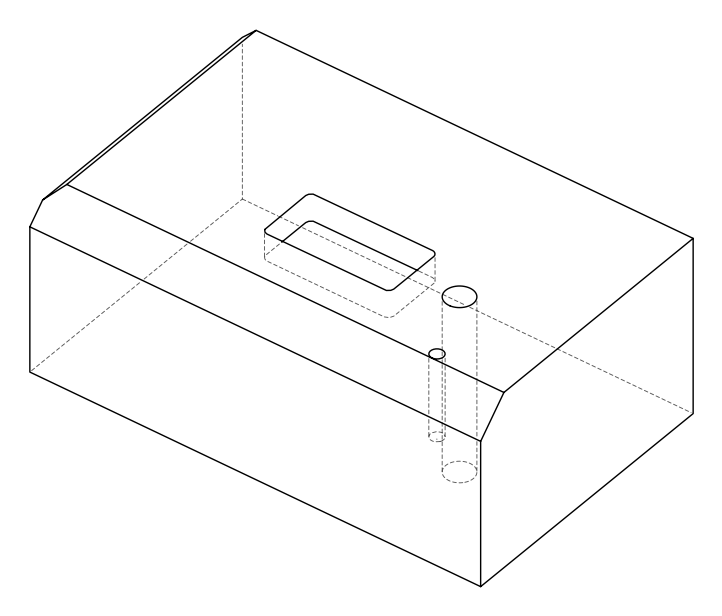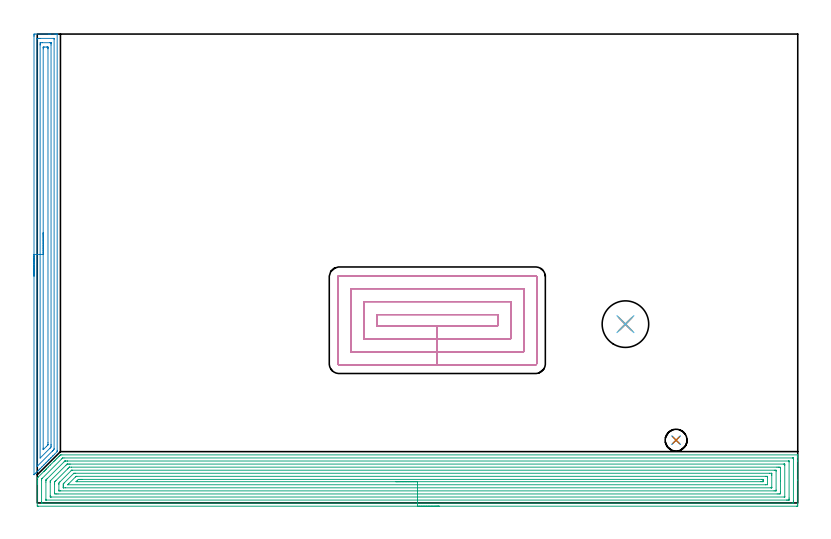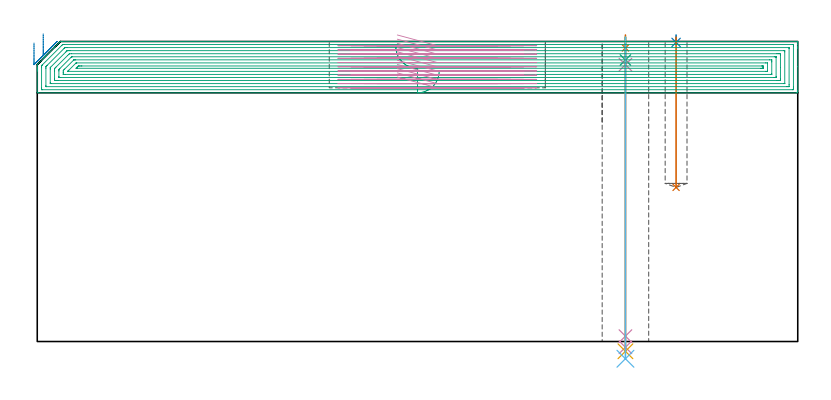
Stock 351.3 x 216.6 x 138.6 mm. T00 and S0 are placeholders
(PLAN: 10 operations, 7 tool changes, 52.6 min)
(1 SPOT_DRILL | STEP1HOLE | NXT0321_9005460120000 | 0.05 min | 183 mm3)
(2 SPOT_DRILL_1 | STEP1POCKET | NXT0321_9005460120000 | 0.03 min | 1 mm3)
(3 DRILL_BLIND_HOLE_INTO_CENTER | STEP1HOLE | UGT0301_180 | 0.04 min | 128 mm3)
(4 GUN_DRILL_THROUGH_HOLE | STEP1HOLE | UGT0307_001 | 0.62 min | 2537 mm3)
(5 SPADE_DRILL_TO_ENLARGE_THROUGH_HOLE | STEP1HOLE | UGT0306_004 | 0.58 min | 16952 mm3)
(6 DRILL_TO_ENLARGE_THROUGH_HOLE | STEP1HOLE | UGT0301_052 | 0.6 min | 30474 mm3)
(7 DRILL_BLIND_HOLE_INTO_CENTER_1 | STEP1POCKET | NXT0301_072 | 0.28 min | 5282 mm3)
(8 AREA_MILL | FG_CHAMFER_SURFACE | UGT0205_001 | 6.61 min | 11992 mm3)
(9 AREA_MILL_1 | FG_CHAMFER_SURFACE_1 | UGT0205_001 | 25.41 min | 97921 mm3)
(10 MILL_RECTANGULAR_POCKET | POCKET_RECTANGULAR_STRAIGHT | NXT0201_009 | Follow Part, ap 2, ae 75% | 18.34 min | 104735 mm3)
(TOOL NXT0321_9005460120000 | NC Spot Drill, 142deg, 12mm, Carbide, Uncoated | D12 PA142 FL30 Z2)
(TOOL UGT0301_180 | Twist Drill 5.7 mm | D5.7 PA118 FL55 Z2)
(TOOL UGT0307_001 | Gun Drill 5 mm | D5 PA130 FL24 Z1)
(TOOL UGT0306_004 | Spade Drill 13.5mm | D13.5 PA132 FL10 Z2)
(TOOL UGT0301_052 | Twist Drill 21.5 mm | D21.5 PA118 FL150 Z2)
(TOOL NXT0301_072 | Carbide Drill 10.1mm [860.1-1010-051A1-MM 2214] | D10.1 PA140 FL71 Z2)
(TOOL UGT0205_001 | Chamfer Mill 20 x 3 x 45 deg. | D20 FL50 Z2)
(TOOL NXT0201_009 | ENDMILL 8mm [2P460-0800-NA 1630] | D8 FL26 Z6)
(OP 1 SPOT_DRILL)
G17 G21 G94 G90
T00 M6
G54
G17 G0 G90 X271.7 Y82.6 S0 M3
G43 Z148.6 H0
G94 G81 G98 Z135.6 F250. R141.6
G80
M5
M2
(OP 2 SPOT_DRILL_1)
G17 G21 G94 G90
T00 M6
G54
G17 G0 G90 X295.1 Y29. S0 M3
G43 Z148.6 H0
G94 G81 G98 Z138.165 F250. R141.6
G80
M5
M2
(OP 3 DRILL_BLIND_HOLE_INTO_CENTER)
G17 G21 G94 G90
T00 M6
G54
G17 G0 G90 X271.7 Y82.6 S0 M3
G43 Z148.6 H0
G94 G81 G98 Z130.05 F250. R140.6
G80
M5
M2
(OP 4 GUN_DRILL_THROUGH_HOLE)
G17 G21 G94 G90
T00 M6
G54
G17 G0 G90 X271.7 Y82.6 M8
G43 Z148.6 H0
Z136.712
S716 M3
G94 G1 Z127.886 F125. M26
G4 X.084
Z2.5 F250.
G4 X.084
Z-2.666 F125.
G4 X.084
M5
M9
G0 Z136.712
Z148.6
M2
(OP 5 SPADE_DRILL_TO_ENLARGE_THROUGH_HOLE)
G17 G21 G94 G90
T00 M6
G54
G17 G0 G90 X271.7 Y82.6 S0 M3
G43 Z148.6 H0
G94 G73 G98 Z-4.505 F250. Q13.01 R140.6
G80
M5
M2
(OP 6 DRILL_TO_ENLARGE_THROUGH_HOLE)
G17 G21 G94 G90
T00 M6
G54
G17 G0 G90 X271.7 Y82.6 S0 M3
G43 Z148.6 H0
G94 G73 G98 Z-7.959 F250. Q20.937 R140.6
G80
M5
M2
(OP 7 DRILL_BLIND_HOLE_INTO_CENTER_1)
G17 G21 G94 G90
T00 M6
G54
G17 G0 G90 X295.1 Y29. S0 M3
G43 Z148.6 H1
G94 G81 G98 Z71.2 F250. R140.6
G80
M5
M2
(OP 8 AREA_MILL)
G17 G21 G94 G90
T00 M6
G54
G17 G0 G90 X-1.5 Y104.8 S1061 M3
G43 Z148.6 H0
Z137.9
G94 G1 Y104.838 Z137.028 F250.
Y104.952 Z136.164
Y105.141 Z135.312
Y105.403 Z134.48
Y105.737 Z133.674
Y106.14 Z132.9
Y106.608 Z132.164
Y107.139 Z131.472
Y107.729 Z130.829
Y108.372 Z130.24
Y109.064 Z129.708
Y109.8 Z129.24
Y110.574 Z128.837
Y111.38 Z128.503
Y112.212 Z128.241
Y113.063 Z128.052
Y113.928 Z127.938
Y114.8 Z127.9
Y215.606
X-1.499 Y216.005 Z127.901
X-1.494 Y216.492 Z127.903
X-1.491 Y216.591 Z127.906
X-1.012 Y216.6 Z128.385
X5.176 Z134.571
X5.765 Z135.162
X6.06 Z135.457
X7.828 Z137.223
X8.418 Z137.817
X8.875 Z138.274
X9.185 Z138.575
X9.197 Y216.592 Z138.588
X9.2 Y216.452 Z138.6
Y24.295
X9.198 Y23.705 Z138.585
X9.156 Y23.656 Z138.556
X8.012 Y22.511 Z137.41
X7.47 Y21.97 Z136.869
X7.239 Y21.737 Z136.636
X7.121 Y21.62 Z136.518
X6.601 Y21.101 Z136.001
X6.355 Y20.853 Z135.751
X6.229 Y20.728 Z135.626
X5.732 Y20.232 Z135.132
X5.471 Y19.969 Z134.867
X5.338 Y19.836 Z134.735
X4.863 Y19.363 Z134.263
X4.587 Y19.085 Z133.982
X4.003 Y18.503 Z133.403
X3.703 Y18.2 Z133.098
X3.113 Y17.613 Z132.513
X2.819 Y17.316 Z132.214
X2.215 Y16.715 Z131.615
X1.935 Y16.432 Z131.329
X1.257 Y15.757 Z130.657
X0.88 Y15.378 Z130.276
X0.342 Y14.842 Z129.742
X-0.012 Y14.486 Z129.384
X-0.574 Y13.926 Z128.826
X-0.904 Y13.594 Z128.492
X-1.351 Y13.149 Z128.047
X-1.454 Y13.051 Z127.944
X-1.493 Y13.017 Z127.904
X-1.499 Y13.126 Z127.901
X-1.5 Y13.149 Z127.9
Y114.8
X-0.086 Z129.314
Y214.222
X-0.084 Y214.434 Z129.316
X-0.081 Y214.54 Z129.319
X-0.079 Y214.584 Z129.321
X0.007 Y214.59 Z129.407
X0.383 Y214.598 Z129.783
X0.756 Y214.599 Z130.156
X1.265 Y214.6 Z130.665
X7.454 Y214.599 Z136.854
X7.671 Y214.596 Z137.071
X7.767 Y214.591 Z137.167
X7.779 Y214.588 Z137.179
X7.781 Y214.574 Z137.181
X7.784 Y214.531 Z137.184
X7.785 Y214.442 Z137.185
X7.786 Y214.265 Z137.186
X7.785 Y25.186 Z137.185
X7.779 Y24.767 Z137.179
X7.582 Y24.543 Z136.982
X7.343 Y24.295 Z136.743
X7.143 Y24.094 Z136.543
X6.944 Y23.894 Z136.344
X0.125 Y17.075 Z129.525
X0.04 Y16.992 Z129.44
X-0.045 Y16.913 Z129.355
X-0.074 Y16.887 Z129.326
X-0.084 Y17.116 Z129.316
X-0.086 Y18.01 Z129.314
Y114.8
X1.328 Z130.728
X1.329 Y211.547 Z130.729
X1.33 Y211.86 Z130.73
X1.334 Y212.439 Z130.734
X1.336 Y212.586 Z130.736
X1.484 Y212.596 Z130.884
X1.64 Y212.598 Z131.04
X2.364 Y212.6 Z131.764
X5.9 Z135.3
X6.06 Y212.599 Z135.46
X6.22 Y212.597 Z135.62
X6.326 Y212.593 Z135.726
X6.361 Y212.59 Z135.761
X6.365 Y212.578 Z135.765
X6.367 Y212.543 Z135.767
X6.37 Y212.439 Z135.77
X6.371 Y212.125 Z135.771
Y211.547
Y26.97
X6.37 Y26.657 Z135.77
X6.366 Y26.078 Z135.766
X6.362 Y25.773 Z135.762
X6.06 Y25.462 Z135.46
X5.924 Y25.324 Z135.324
X1.329 Y20.728 Z130.729
X1.328 Y114.8 Z130.728
X2.743 Z132.143
Y209.764
X2.745 Y210.433 Z132.145
X2.747 Y210.53 Z132.147
X2.749 Y210.581 Z132.149
X2.787 Y210.59 Z132.187
X3.463 Y210.6 Z132.863
X4.347 Z133.747
X4.721 Y210.596 Z134.121
X4.908 Y210.592 Z134.308
X4.949 Y210.59 Z134.349
X4.952 Y210.559 Z134.352
X4.954 Y210.504 Z134.354
X4.957 Y209.985 Z134.357
Y209.764
Y27.861
X4.955 Y27.193 Z134.355
X4.951 Y26.97 Z134.351
X4.947 Y26.808 Z134.347
X4.841 Y26.696 Z134.241
X4.703 Y26.555 Z134.103
X4.292 Y26.141 Z133.692
X2.928 Y24.778 Z132.328
X2.869 Y24.722 Z132.269
X2.797 Y24.658 Z132.197
X2.749 Y24.621 Z132.149
X2.747 Y24.699 Z132.147
X2.744 Y24.964 Z132.144
X2.743 Y25.186 Z132.143
Y25.331
Y114.8
Y115.671 Z132.181
Y116.536 Z132.295
Y117.388 Z132.483
Y118.22 Z132.746
Y119.026 Z133.08
Y119.8 Z133.482
Y120.536 Z133.951
Y121.228 Z134.482
Y121.871 Z135.072
Y122.46 Z135.715
Y122.991 Z136.407
Y123.46 Z137.143
Y123.863 Z137.916
Y124.197 Z138.722
Y124.459 Z139.554
Y124.648 Z140.406
Y124.762 Z141.271
Y124.8 Z142.143
G0 Z148.6
M5
M2
(OP 9 AREA_MILL_1)
G17 G21 G94 G90
T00 M6
G54
G17 G0 G90 X185.65 Y-1.5 S1061 M3
G43 Z148.6 H0
Z124.9
G94 G1 X185.612 Z124.028 F250.
X185.498 Z123.163
X185.309 Z122.312
X185.047 Z121.48
X184.713 Z120.674
X184.31 Z119.9
X183.842 Z119.164
X183.31 Z118.472
X182.721 Z117.829
X182.078 Z117.24
X181.386 Z116.708
X180.65 Z116.24
X179.876 Z115.837
X179.07 Z115.503
X178.238 Z115.241
X177.386 Z115.052
X176.522 Z114.938
X175.65 Z114.9
X0.614
X0.142 Y-1.495 Z114.903
X0.01 Y-1.492 Z114.906
X0. Y-1.355 Z115.042
Y8.592 Z124.985
Y9.142 Z125.538
Y9.471 Z125.867
Y10.021 Z126.417
Y10.35 Z126.744
X0.001 Y11.449 Z127.847
X0.003 Y11.493 Z127.89
X0.018 Y11.52 Z127.917
X0.167 Y11.669 Z128.065
X0.316 Y11.817 Z128.216
X0.592 Y12.093 Z128.492
X2.952 Y14.453 Z130.85
X2.995 Y14.496 Z130.895
X3.199 Y14.7 Z131.099
X3.245 Y14.746 Z131.143
X3.293 Y14.793 Z131.192
X3.488 Y14.989 Z131.388
X3.538 Y15.039 Z131.436
X3.591 Y15.091 Z131.49
X3.777 Y15.277 Z131.676
X3.831 Y15.332 Z131.729
X3.888 Y15.389 Z131.788
X4.065 Y15.566 Z131.965
X4.124 Y15.625 Z132.022
X4.418 Y15.918 Z132.318
X5.079 Y16.579 Z132.979
X5.972 Y17.472 Z133.872
X7.641 Y19.142 Z135.54
X7.758 Y19.26 Z135.656
X8.129 Y19.629 Z136.029
X8.273 Y19.773 Z136.173
X8.812 Y20.314 Z136.709
X9.098 Y20.598 Z136.998
X9.691 Y21.194 Z137.589
X9.979 Y21.479 Z137.879
X9.991 Y21.491 Z137.891
X10.279 Y21.78 Z138.179
X10.437 Y21.938 Z138.337
X10.52 Y22.018 Z138.417
X10.705 Y22.199 Z138.586
X11.33 Y22.2 Z138.6
X351.133
X351.29 Y22.193 Z138.593
X351.3 Y21.885 Z138.285
Y21.559 Z137.958
Y20.901 Z137.295
Y19.692 Z136.089
Y19.142 Z135.536
Y10.556 Z126.953
X351.299 Y-0.476 Z115.921
X351.294 Y-1.08 Z115.317
X351.29 Y-1.492 Z114.906
X351.108 Y-1.495 Z114.903
X350.686 Y-1.5 Z114.9
X175.65
Y-0.086 Z116.314
X2.4
X2.282 Y-0.085 Z116.315
X2.039 Y-0.08 Z116.32
X2.015 Y-0.079 Z116.321
X2.01 Y-0.065 Z116.335
X2.004 Y-0.034 Z116.366
X2.002 Y-0.003 Z116.397
X2. Y0.193 Z116.593
Y0.679 Z117.079
Y10.35 Z126.75
X2.002 Y10.742 Z127.142
X2.008 Y10.986 Z127.386
X2.01 Y11.045 Z127.445
X2.054 Y11.093 Z127.493
X2.181 Y11.229 Z127.629
X2.289 Y11.339 Z127.739
X2.4 Y11.45 Z127.85
X11.33 Y20.38 Z136.78
X11.595 Y20.64 Z137.04
X11.688 Y20.729 Z137.129
X11.743 Y20.779 Z137.179
X12.34 Y20.785 Z137.185
X348.9
X349.018
X349.261 Y20.78 Z137.18
X349.285 Y20.779 Z137.179
X349.29 Y20.765 Z137.165
X349.296 Y20.734 Z137.134
X349.298 Y20.703 Z137.103
X349.3 Y20.507 Z136.907
Y20.021 Z136.421
Y1.164 Z117.564
X349.298 Y0.679 Z117.079
X349.294 Y0.291 Z116.691
X349.279 Y-0.079 Z116.321
X348.9 Y-0.084 Z116.316
X348.783 Y-0.085 Z116.315
X175.65 Y-0.086 Z116.314
Y1.328 Z117.728
X4.186 Y1.329 Z117.729
X4.108 Y1.33 Z117.73
X4.047 Y1.333 Z117.733
X4.014 Y1.335 Z117.735
X4.01 Y1.375 Z117.775
X4.004 Y1.558 Z117.958
X4.001 Y1.74 Z118.14
X4. Y9.654 Z126.054
X4.002 Y10.35 Z126.75
X4.004 Y10.529 Z126.929
X4.01 Y10.592 Z126.992
X4.047 Y10.636 Z127.036
X4.186 Y10.784 Z127.184
X4.409 Y11.01 Z127.41
X4.628 Y11.229 Z127.629
X12.384 Y18.984 Z135.384
X12.543 Y19.142 Z135.542
X12.737 Y19.328 Z135.728
X12.766 Y19.355 Z135.755
X12.808 Y19.364 Z135.764
X12.887 Y19.368 Z135.768
X13.116 Y19.37 Z135.77
X13.776 Y19.371 Z135.771
X14.009
X347.114
X347.192 Y19.37 Z135.77
X347.253 Y19.367 Z135.767
X347.286 Y19.365 Z135.765
X347.29 Y19.324 Z135.724
X347.296 Y19.142 Z135.542
X347.299 Y18.96 Z135.36
X347.3 Y2.254 Z118.654
X347.295 Y1.558 Z117.958
X347.292 Y1.383 Z117.783
X347.28 Y1.335 Z117.735
X347.23 Y1.333 Z117.733
X347.114 Y1.331 Z117.731
X346.454 Y1.329 Z117.729
X346.221 Y1.328 Z117.728
X175.65
Y2.743 Z119.143
X6.554
X6.133 Y2.745 Z119.145
X6.046 Y2.747 Z119.147
X6.013 Y2.749 Z119.149
X6.009 Y2.79 Z119.19
X6.005 Y2.889 Z119.289
X6. Y3.289 Z119.689
Y9.471 Z125.871
X6.005 Y9.896 Z126.296
X6.01 Y10.109 Z126.509
X6.016 Y10.156 Z126.556
X6.04 Y10.184 Z126.584
X6.088 Y10.236 Z126.636
X6.199 Y10.35 Z126.75
X13.232 Y17.384 Z133.784
X13.62 Y17.767 Z134.167
X13.753 Y17.896 Z134.296
X13.801 Y17.94 Z134.34
X13.865 Y17.95 Z134.35
X14.009 Y17.953 Z134.353
X14.321 Y17.956 Z134.356
X14.902 Y17.957 Z134.357
X15.213
X344.746
X345.167 Y17.954 Z134.354
X345.254 Y17.952 Z134.352
X345.287 Y17.951 Z134.351
X345.291 Y17.91 Z134.31
X345.295 Y17.81 Z134.21
X345.3 Y17.411 Z133.811
X345.299 Y2.89 Z119.29
X345.297 Y2.784 Z119.184
X345.294 Y2.758 Z119.158
X345.29 Y2.75 Z119.15
X345.281 Y2.748 Z119.148
X345.212 Y2.745 Z119.145
X345.017 Y2.743 Z119.143
X175.65
Y4.157 Z120.557
X9.583
X8.689 Y4.158 Z120.558
X8.651 Y4.16 Z120.56
X8.01 Y4.195 Z120.595
X8.001 Y4.835 Z121.235
X8. Y8.592 Z124.992
X8.001 Y9.232 Z125.632
X8.005 Y9.471 Z125.871
X8.01 Y9.631 Z126.031
X8.016 Y9.706 Z126.106
X8.066 Y9.759 Z126.159
X8.209 Y9.906 Z126.306
X8.648 Y10.35 Z126.75
X14.009 Y15.711 Z132.111
X14.41 Y16.11 Z132.51
X14.811 Y16.504 Z132.904
X14.841 Y16.531 Z132.931
X14.869 Y16.537 Z132.937
X14.902 Y16.539 Z132.939
X15.756 Y16.543 Z132.943
X341.717
X342.611 Y16.542 Z132.942
X342.649 Y16.54 Z132.94
X343.29 Y16.504 Z132.904
X343.298 Y15.865 Z132.265
X343.3 Y10.149 Z126.549
X343.299 Y5.075 Z121.475
X343.296 Y4.437 Z120.837
X343.29 Y4.195 Z120.595
X342.686 Y4.159 Z120.559
X342.649 Y4.158 Z120.558
X341.795 Y4.157 Z120.557
X175.65
Y5.571 Z121.971
X10.825 Y5.572 Z121.972
X10.437 Y5.574 Z121.974
X10.049 Y5.578 Z121.978
X10.009 Y5.581 Z121.981
X10.006 Y5.619 Z122.019
X10.003 Y5.696 Z122.096
X10.001 Y5.81 Z122.21
X10. Y5.954 Z122.354
X10.001 Y8.592 Z124.992
X10.004 Y9.018 Z125.418
X10.01 Y9.244 Z125.644
X10.223 Y9.471 Z125.871
X10.328 Y9.579 Z125.979
X10.437 Y9.69 Z126.09
X15.644 Y14.895 Z131.295
X15.795 Y15.044 Z131.444
X15.867 Y15.108 Z131.508
X15.894 Y15.122 Z131.522
X15.922 Y15.124 Z131.524
X16.048 Y15.127 Z131.527
X16.3 Y15.128 Z131.528
X340.475
X340.863 Y15.126 Z131.526
X341.251 Y15.122 Z131.522
X341.29 Y15.119 Z131.519
X341.294 Y15.08 Z131.48
X341.297 Y15.004 Z131.404
X341.299 Y14.889 Z131.289
X341.3 Y14.746 Z131.146
X341.299 Y5.954 Z122.354
X341.297 Y5.739 Z122.139
X341.293 Y5.631 Z122.031
X341.29 Y5.583 Z121.983
X341.245 Y5.577 Z121.977
X340.863 Y5.574 Z121.974
X340.358 Y5.572 Z121.972
X175.65 Y5.571 Z121.971
Y6.985 Z123.385
X12.961 Y6.986 Z123.386
X12.223 Y6.99 Z123.39
X12.061 Y6.992 Z123.392
X12.009 Y7. Z123.4
X12.006 Y7.011 Z123.411
X12.002 Y7.051 Z123.451
X12. Y7.712 Z124.112
X12.001 Y7.931 Z124.331
X12.007 Y8.592 Z124.992
X12.01 Y8.801 Z125.201
X12.223 Y9.023 Z125.423
X12.448 Y9.25 Z125.65
X12.668 Y9.471 Z125.871
X16.688 Y13.49 Z129.89
X16.882 Y13.676 Z130.076
X16.906 Y13.697 Z130.097
X16.938 Y13.708 Z130.108
X17.028 Y13.71 Z130.11
X17.212 Y13.713 Z130.113
X17.582 Y13.714 Z130.114
X17.736 Y13.715 Z130.115
X338.339 Y13.714 Z130.114
X339.077 Y13.71 Z130.11
X339.239 Y13.708 Z130.108
X339.291 Y13.7 Z130.1
X339.294 Y13.689 Z130.089
X339.298 Y13.649 Z130.049
X339.3 Y12.988 Z129.388
Y12.768 Z129.168
X339.299 Y7.273 Z123.673
X339.297 Y7.126 Z123.526
X339.29 Y7.01 Z123.41
X339.287 Y6.991 Z123.391
X339.283 Y6.989 Z123.389
X339.261 Y6.987 Z123.387
X339.077 Y6.986 Z123.386
X338.922 Y6.985 Z123.385
X175.65
Y8.399 Z124.799
X14.156 Y8.4 Z124.8
X14.143 Y8.401 Z124.801
X14.088 Y8.405 Z124.805
X14.131 Y8.472 Z124.872
X14.244 Y8.592 Z124.992
X14.568 Y8.921 Z125.321
X17.669 Y12.022 Z128.422
X17.757 Y12.108 Z128.508
X17.905 Y12.246 Z128.646
X17.959 Y12.293 Z128.693
X18.085 Y12.297 Z128.697
X18.28 Y12.3 Z128.7
X336.398
X337.1 Y12.296 Z128.696
X337.291 Y12.293 Z128.693
X337.3 Y12.108 Z128.508
Y12.099 Z128.499
Y8.583 Z124.983
X337.291 Y8.407 Z124.807
X336.591 Y8.401 Z124.801
X336.398 Y8.4 Z124.8
X175.65 Y8.399 Z124.799
Y9.814 Z126.214
X18.475
X18.124 Y9.815 Z126.215
X18.006 Y9.818 Z126.218
X17.939 Y9.82 Z126.22
X17.981 Y9.873 Z126.273
X18.021 Y9.918 Z126.318
X18.446 Y10.35 Z126.75
X18.475 Y10.379 Z126.779
X18.908 Y10.803 Z127.203
X18.975 Y10.867 Z127.267
X19.096 Y10.879 Z127.279
X19.368 Y10.882 Z127.282
X19.717 Y10.885 Z127.285
X20.261 Y10.886 Z127.286
X20.609
X334.612
X334.962 Y10.885 Z127.285
X335.252 Y10.881 Z127.281
X335.279 Y10.88 Z127.28
X335.29 Y10.85 Z127.25
X335.294 Y10.751 Z127.151
X335.299 Y10.552 Z126.952
Y10.35 Z126.75
X335.297 Y10.011 Z126.411
X335.292 Y9.842 Z126.242
X335.29 Y9.825 Z126.225
X335.279 Y9.82 Z126.22
X335.234 Y9.817 Z126.217
X335.155 Y9.815 Z126.215
X334.612 Y9.814 Z126.214
X334.263
X175.65
X174.778 Z126.252
X173.914 Z126.366
X173.062 Z126.554
X172.23 Z126.817
X171.424 Z127.151
X170.65 Z127.553
X169.914 Z128.022
X169.222 Z128.553
X168.579 Z129.143
X167.99 Z129.786
X167.458 Z130.478
X166.99 Z131.214
X166.587 Z131.988
X166.253 Z132.794
X165.991 Z133.626
X165.802 Z134.477
X165.688 Z135.342
X165.65 Z136.214
G0 Z148.6
M5
M2
(OP 10 MILL_RECTANGULAR_POCKET)
G17 G21 G94 G90
T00 M6
G54
G17 G0 G90 X166.343 Y81.8 S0 M3
G43 Z148.6 H1
Z141.6
G94 G1 X184.8 Z136.654 F250.
X212.7 F500.
Y87.
X156.9
Y81.8
X184.8
Y75.8
X218.7
Y93.
X150.9
Y75.8
X184.8
Y69.8
X224.7
Y99.
X144.9
Y69.8
X184.8
Y63.8
X230.2
G3 X230.7 Y64.3 R0.5
G1 Y104.5
G3 X230.2 Y105. R0.5
G1 X139.4
G3 X138.9 Y104.5 R0.5
G1 Y64.3
G3 X139.4 Y63.8 R0.5
G1 X184.8
X185.8
G0 X166.343 Y81.8 Z139.654
G1 X184.8 Z134.709 F250.
X212.7 F500.
Y87.
X156.9
Y81.8
X184.8
Y75.8
X218.7
Y93.
X150.9
Y75.8
X184.8
Y69.8
X224.7
Y99.
X144.9
Y69.8
X184.8
Y63.8
X230.2
G3 X230.7 Y64.3 R0.5
G1 Y104.5
G3 X230.2 Y105. R0.5
G1 X139.4
G3 X138.9 Y104.5 R0.5
G1 Y64.3
G3 X139.4 Y63.8 R0.5
G1 X184.8
X185.8
G0 X166.343 Y81.8 Z137.709
G1 X184.8 Z132.764 F250.
X212.7 F500.
Y87.
X156.9
Y81.8
X184.8
Y75.8
X218.7
Y93.
X150.9
Y75.8
X184.8
Y69.8
X224.7
Y99.
X144.9
Y69.8
X184.8
Y63.8
X230.2
G3 X230.7 Y64.3 R0.5
G1 Y104.5
G3 X230.2 Y105. R0.5
G1 X139.4
G3 X138.9 Y104.5 R0.5
G1 Y64.3
G3 X139.4 Y63.8 R0.5
G1 X184.8
X185.8
G0 X166.343 Y81.8 Z135.764
G1 X184.8 Z130.818 F250.
X212.7 F500.
Y87.
X156.9
Y81.8
X184.8
Y75.8
X218.7
Y93.
X150.9
Y75.8
X184.8
Y69.8
X224.7
Y99.
X144.9
Y69.8
X184.8
Y63.8
X230.2
G3 X230.7 Y64.3 R0.5
G1 Y104.5
G3 X230.2 Y105. R0.5
G1 X139.4
G3 X138.9 Y104.5 R0.5
G1 Y64.3
G3 X139.4 Y63.8 R0.5
G1 X184.8
X185.8
G0 X166.343 Y81.8 Z133.818
G1 X184.8 Z128.873 F250.
X212.7 F500.
Y87.
X156.9
Y81.8
X184.8
Y75.8
X218.7
Y93.
X150.9
Y75.8
X184.8
Y69.8
X224.7
Y99.
X144.9
Y69.8
X184.8
Y63.8
X230.2
G3 X230.7 Y64.3 R0.5
G1 Y104.5
G3 X230.2 Y105. R0.5
G1 X139.4
G3 X138.9 Y104.5 R0.5
G1 Y64.3
G3 X139.4 Y63.8 R0.5
G1 X184.8
X185.8
G0 X166.343 Y81.8 Z131.873
G1 X184.8 Z126.927 F250.
X212.7 F500.
Y87.
X156.9
Y81.8
X184.8
Y75.8
X218.7
Y93.
X150.9
Y75.8
X184.8
Y69.8
X224.7
Y99.
X144.9
Y69.8
X184.8
Y63.8
X230.2
G3 X230.7 Y64.3 R0.5
G1 Y104.5
G3 X230.2 Y105. R0.5
G1 X139.4
G3 X138.9 Y104.5 R0.5
G1 Y64.3
G3 X139.4 Y63.8 R0.5
G1 X184.8
X185.8
G0 X166.343 Y81.8 Z129.927
G1 X184.8 Z124.982 F250.
X212.7 F500.
Y87.
X156.9
Y81.8
X184.8
Y75.8
X218.7
Y93.
X150.9
Y75.8
X184.8
Y69.8
X224.7
Y99.
X144.9
Y69.8
X184.8
Y63.8
X230.2
G3 X230.7 Y64.3 R0.5
G1 Y104.5
G3 X230.2 Y105. R0.5
G1 X139.4
G3 X138.9 Y104.5 R0.5
G1 Y64.3
G3 X139.4 Y63.8 R0.5
G1 X184.8
X185.8
G0 X166.343 Y81.8 Z127.982
G1 X184.8 Z123.036 F250.
X212.7 F500.
Y87.
X156.9
Y81.8
X184.8
Y75.8
X218.7
Y93.
X150.9
Y75.8
X184.8
Y69.8
X224.7
Y99.
X144.9
Y69.8
X184.8
Y63.8
X230.2
G3 X230.7 Y64.3 R0.5
G1 Y104.5
G3 X230.2 Y105. R0.5
G1 X139.4
G3 X138.9 Y104.5 R0.5
G1 Y64.3
G3 X139.4 Y63.8 R0.5
G1 X184.8
X185.8
G0 X166.343 Y81.8 Z126.036
G1 X184.8 Z121.091 F250.
X212.7 F500.
Y87.
X156.9
Y81.8
X184.8
Y75.8
X218.7
Y93.
X150.9
Y75.8
X184.8
Y69.8
X224.7
Y99.
X144.9
Y69.8
X184.8
Y63.8
X230.2
G3 X230.7 Y64.3 R0.5
G1 Y104.5
G3 X230.2 Y105. R0.5
G1 X139.4
G3 X138.9 Y104.5 R0.5
G1 Y64.3
G3 X139.4 Y63.8 R0.5
G1 X184.8
X185.8
G0 X166.343 Y81.8 Z124.091
G1 X184.8 Z119.145 F250.
X212.7 F500.
Y87.
X156.9
Y81.8
X184.8
Y75.8
X218.7
Y93.
X150.9
Y75.8
X184.8
Y69.8
X224.7
Y99.
X144.9
Y69.8
X184.8
Y63.8
X230.2
G3 X230.7 Y64.3 R0.5
G1 Y104.5
G3 X230.2 Y105. R0.5
G1 X139.4
G3 X138.9 Y104.5 R0.5
G1 Y64.3
G3 X139.4 Y63.8 R0.5
G1 X184.8
X185.8
G0 X166.343 Y81.8 Z122.145
G1 X184.8 Z117.2 F250.
X212.7 F500.
Y87.
X156.9
Y81.8
X184.8
Y75.8
X218.7
Y93.
X150.9
Y75.8
X184.8
Y69.8
X224.7
Y99.
X144.9
Y69.8
X184.8
Y63.8
X230.2
G3 X230.7 Y64.3 R0.5
G1 Y104.5
G3 X230.2 Y105. R0.5
G1 X139.4
G3 X138.9 Y104.5 R0.5
G1 Y64.3
G3 X139.4 Y63.8 R0.5
G1 X184.8
X185.8
G0 Z148.6
M5
M2
